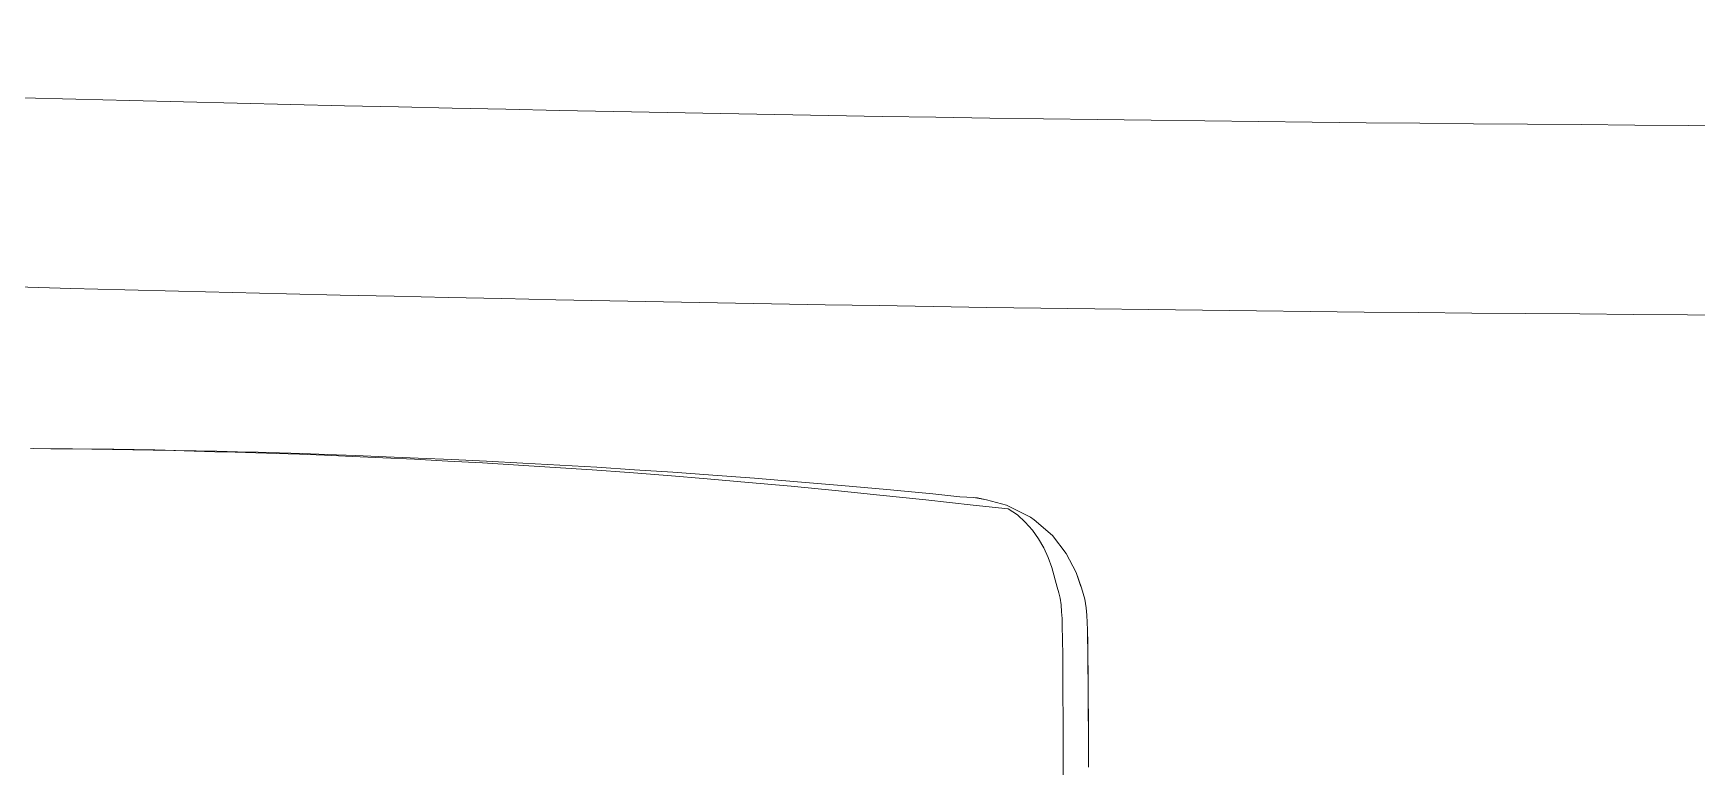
# Model space of a CAD drawing. Header units: inches. Extents: x 14 to 610, y 9 to 600.
# Drawn here: x 363.62 to 377.45, y 109.08 to 115.19 of the extents above; entities that cross this region are included whole.
import ezdxf
from ezdxf.enums import TextEntityAlignment as Align

# ---------------------------------------------------------------- set-up
doc = ezdxf.new("R2010")
doc.units = ezdxf.units.IN
doc.header["$MEASUREMENT"] = 0
doc.layers.add('A-FURN', color=7, linetype='Continuous')
doc.styles.get("Standard").update_dxf_attribs({"font": 'arial.ttf'})

# ---------------------------------------------------------------- blocks, each defined once
blk = doc.blocks.new('P_5CLT120HW')
at = {"layer": 'A-FURN', "color": 5, "lineweight": 0}
for radius in [658.711, 660.286]:
    blk.add_arc((3.589, 636.654), radius, 264.711012, 269.688593, dxfattribs=at)
at = {"layer": 'A-FURN', "color": 5}
blk.add_attdef('CAPTG', (2571.864, 5020.467, -57.068), '', height=1, dxfattribs=at)
at = {"layer": 'A-FURN', "color": 5, "flags": 1}
for tag in ['CAPPN', 'CAPPD', 'CAPMG', 'CAPMC', 'CAPGC', 'CAPALIAS1', 'CAPALIAS2', 'CAPALIAS3', 'CAPBLDG', 'CAPFLOOR', 'CAPDEPT', 'CAPPERSON', 'CAPPL', 'CAPQT', 'CAPDH']:
    blk.add_attdef(tag, (0, 0), '', height=0.001, dxfattribs=at)
blk = doc.blocks.new('P_5CS702BK')
at = {"layer": 'A-FURN', "color": 0, "linetype": 'Continuous', "lineweight": 0}
for p, q in [((-9.358, 4.128), (-9.36, 3.752)), ((-9.358, 4.128), (-9.36, 3.752)), ((-9.57, 3.761), (-9.57, 3.425)), ((-9.57, 3.425), (-9.57, 3.761)), ((-9.57, 3.755), (-9.57, 3.663)), ((-9.57, 3.663), (-9.57, 3.755)), ((-9.36, 3.752), (-9.36, 3.411)), ((-9.36, 3.752), (-9.36, 3.411)), ((-9.57, 3.663), (-9.57, 3.555)), ((-9.57, 3.555), (-9.57, 3.663)), ((-9.57, 3.555), (-9.57, 3.45)), ((-9.57, 3.45), (-9.57, 3.555)), ((-9.57, 3.45), (-9.57, 3.432)), ((-9.57, 3.432), (-9.57, 3.45)), ((-9.57, 3.425), (-9.568, 3.123)), ((-9.568, 3.123), (-9.57, 3.425)), ((-9.57, 3.415), (-9.569, 3.346)), ((-9.569, 3.346), (-9.57, 3.415)), ((-9.569, 3.346), (-9.569, 3.218)), ((-9.569, 3.346), (-9.569, 3.218)), ((-9.36, 3.411), (-9.358, 3.102)), ((-9.36, 3.411), (-9.358, 3.102)), ((-9.569, 3.218), (-9.568, 3.137)), ((-9.568, 3.137), (-9.569, 3.218)), ((-9.568, 3.123), (-9.566, 2.855)), ((-9.566, 2.855), (-9.568, 3.123)), ((-9.568, 3.113), (-9.568, 3.093)), ((-9.568, 3.093), (-9.568, 3.113)), ((-9.568, 3.101), (-9.568, 3.093)), ((-9.568, 3.093), (-9.567, 2.971)), ((-9.567, 2.971), (-9.568, 3.093)), ((-9.358, 3.102), (-9.356, 2.826)), ((-9.358, 3.102), (-9.356, 2.826)), ((-9.567, 3.013), (-9.567, 2.971)), ((-9.567, 2.971), (-9.566, 2.858)), ((-9.566, 2.858), (-9.567, 2.971)), ((-9.566, 2.855), (-9.564, 2.734)), ((-9.566, 2.855), (-9.562, 2.619)), ((-9.562, 2.619), (-9.566, 2.855)), ((-9.566, 2.853), (-9.566, 2.851)), ((-9.566, 2.851), (-9.566, 2.853)), ((-9.566, 2.852), (-9.566, 2.851)), ((-9.566, 2.851), (-9.564, 2.734)), ((-9.564, 2.734), (-9.566, 2.851)), ((-9.353, 2.583), (-9.356, 2.826)), ((-9.353, 2.583), (-9.356, 2.826)), ((-9.562, 2.619), (-9.564, 2.734)), ((-9.562, 2.619), (-9.564, 2.734)), ((-9.562, 2.619), (-9.56, 2.557)), ((-9.56, 2.557), (-9.562, 2.619)), ((-9.56, 2.557), (-9.556, 2.497)), ((-9.556, 2.497), (-9.56, 2.557)), ((-9.556, 2.497), (-9.55, 2.436)), ((-9.55, 2.436), (-9.556, 2.497)), ((-9.353, 2.583), (-9.351, 2.526)), ((-9.353, 2.583), (-9.351, 2.526)), ((-9.351, 2.526), (-9.347, 2.469)), ((-9.351, 2.526), (-9.347, 2.469)), ((-9.55, 2.436), (-9.539, 2.365)), ((-9.539, 2.365), (-9.55, 2.436)), ((-9.527, 2.317), (-9.539, 2.365)), ((-9.539, 2.365), (-9.527, 2.317)), ((-9.347, 2.469), (-9.342, 2.412)), ((-9.347, 2.469), (-9.342, 2.412)), ((-9.342, 2.412), (-9.335, 2.356)), ((-9.342, 2.412), (-9.335, 2.356)), ((-9.323, 2.31), (-9.335, 2.356)), ((-9.323, 2.31), (-9.335, 2.356)), ((-9.512, 2.269), (-9.527, 2.317)), ((-9.527, 2.317), (-9.512, 2.269)), ((-9.503, 2.251), (-9.512, 2.269)), ((-9.467, 2.143), (-9.512, 2.269)), ((-9.512, 2.269), (-9.503, 2.251)), ((-9.467, 2.143), (-9.503, 2.251)), ((-9.31, 2.265), (-9.323, 2.31)), ((-9.31, 2.265), (-9.323, 2.31)), ((-9.31, 2.265), (-9.265, 2.1)), ((-9.31, 2.265), (-9.265, 2.1)), ((-9.385, 1.983), (-9.467, 2.143)), ((-9.265, 2.1), (-9.234, 2.018)), ((-9.234, 2.018), (-9.265, 2.1)), ((-9.271, 1.834), (-9.385, 1.983)), ((-9.234, 2.018), (-9.198, 1.938)), ((-9.198, 1.938), (-9.234, 2.018)), ((-9.198, 1.938), (-9.154, 1.862)), ((-9.154, 1.862), (-9.198, 1.938)), ((-9.118, 1.703), (-9.271, 1.834)), ((-9.154, 1.862), (-9.104, 1.79)), ((-9.104, 1.79), (-9.154, 1.862)), ((-9.118, 1.703), (-9.088, 1.681)), ((-9.104, 1.79), (-9.045, 1.723)), ((-9.045, 1.723), (-9.104, 1.79)), ((-8.89, 1.582), (-9.088, 1.681)), ((-9.045, 1.723), (-8.979, 1.663)), ((-8.979, 1.663), (-9.045, 1.723)), ((-8.979, 1.663), (-8.903, 1.612)), ((-8.903, 1.612), (-8.979, 1.663)), ((-8.612, 1.583), (-8.903, 1.612)), ((-8.89, 1.582), (-8.723, 1.538)), ((-8.648, 1.522), (-8.723, 1.538)), ((-8.618, 1.518), (-8.723, 1.538)), ((-8.648, 1.522), (-8.618, 1.518)), ((-8.612, 1.583), (-8.217, 1.538)), ((-8.217, 1.538), (-7.836, 1.498)), ((-8.618, 1.518), (-8.501, 1.512)), ((-8.501, 1.512), (-8.618, 1.518)), ((-8.277, 1.488), (-8.501, 1.512)), ((-8.277, 1.488), (-7.893, 1.451)), ((-7.893, 1.451), (-7.518, 1.418)), ((-7.836, 1.498), (-7.464, 1.46)), ((-7.518, 1.418), (-7.151, 1.387)), ((-7.464, 1.46), (-7.099, 1.424)), ((-7.151, 1.387), (-6.794, 1.358)), ((-7.099, 1.424), (-6.744, 1.392)), ((-6.744, 1.392), (-6.4, 1.362)), ((-6.794, 1.358), (-6.448, 1.332)), ((-6.448, 1.332), (-6.114, 1.308)), ((-6.4, 1.362), (-6.069, 1.335)), ((-6.114, 1.308), (-5.794, 1.287)), ((-6.069, 1.335), (-5.751, 1.311)), ((-5.794, 1.287), (-5.483, 1.267)), ((-5.751, 1.311), (-5.442, 1.289)), ((-5.483, 1.267), (-5.174, 1.249)), ((-5.442, 1.289), (-5.136, 1.268)), ((-5.174, 1.249), (-4.867, 1.232)), ((-5.136, 1.268), (-4.83, 1.248)), ((-4.83, 1.248), (-4.531, 1.231)), ((-4.867, 1.232), (-4.565, 1.216)), ((-4.565, 1.216), (-4.275, 1.202)), ((-4.531, 1.231), (-4.243, 1.215)), ((-4.275, 1.202), (-3.997, 1.19)), ((-4.243, 1.215), (-3.967, 1.2)), ((-3.997, 1.19), (-3.73, 1.179)), ((-3.967, 1.2), (-3.702, 1.188)), ((-3.73, 1.179), (-3.475, 1.169)), ((-3.702, 1.188), (-3.449, 1.177)), ((-3.475, 1.169), (-3.241, 1.16)), ((-3.449, 1.177), (-3.217, 1.167)), ((-3.241, 1.16), (-3.032, 1.153)), ((-3.217, 1.167), (-3.009, 1.159)), ((-3.032, 1.153), (-2.842, 1.147)), ((-3.009, 1.159), (-2.821, 1.153)), ((-2.842, 1.147), (-2.666, 1.142)), ((-2.821, 1.153), (-2.646, 1.147)), ((-2.666, 1.142), (-2.494, 1.138)), ((-2.646, 1.147), (-2.475, 1.142)), ((-2.494, 1.138), (-2.322, 1.134)), ((-2.475, 1.142), (-2.305, 1.137)), ((-2.322, 1.134), (-2.151, 1.13)), ((-2.305, 1.137), (-2.134, 1.132)), ((-2.151, 1.13), (-1.979, 1.126)), ((-2.134, 1.132), (-1.964, 1.128)), ((-1.979, 1.126), (-1.808, 1.123)), ((-1.964, 1.128), (-1.794, 1.125)), ((-1.808, 1.123), (-1.636, 1.12)), ((-1.794, 1.125), (-1.624, 1.121)), ((-1.636, 1.12), (-1.465, 1.117)), ((-1.624, 1.121), (-1.454, 1.118)), ((-1.465, 1.117), (-1.294, 1.115)), ((-1.454, 1.118), (-1.284, 1.116)), ((-1.294, 1.115), (-1.122, 1.113)), ((-1.284, 1.116), (-1.114, 1.114)), ((-1.122, 1.113), (-0.95, 1.112)), ((-1.114, 1.114), (-0.943, 1.112)), ((-0.95, 1.112), (-0.801, 1.111)), ((-0.943, 1.112), (-0.773, 1.111))]:
    blk.add_line(p, q, dxfattribs=at)
at = {"layer": 'A-FURN'}
blk.add_attdef('CAPTG', text='', height=7, dxfattribs=at).set_placement((-1, -3.819), align=Align.CENTER)
at = {"layer": 'A-FURN', "flags": 1}
for tag in ['CAPPN', 'CAPPD', 'CAPMG', 'CAPMC', 'CAPGC', 'CAPALIAS1', 'CAPALIAS2', 'CAPALIAS3', 'CAPBLDG', 'CAPFLOOR', 'CAPDEPT', 'CAPPERSON', 'CAPPL', 'CAPQT', 'CAPDH']:
    blk.add_attdef(tag, (0, 0), '', height=0.001, dxfattribs=at)

msp = doc.modelspace()

# ---------------------------------------------------------------- block references
at = {"layer": 'A-FURN'}
msp.add_blockref('P_5CLT120HW', (377.82416, 136.46381), dxfattribs=at)
at = {"layer": 'A-FURN', "rotation": 180}
msp.add_blockref('P_5CS702BK', (362.82442, 112.84175), dxfattribs=at)

doc.saveas('drawing.dxf')
